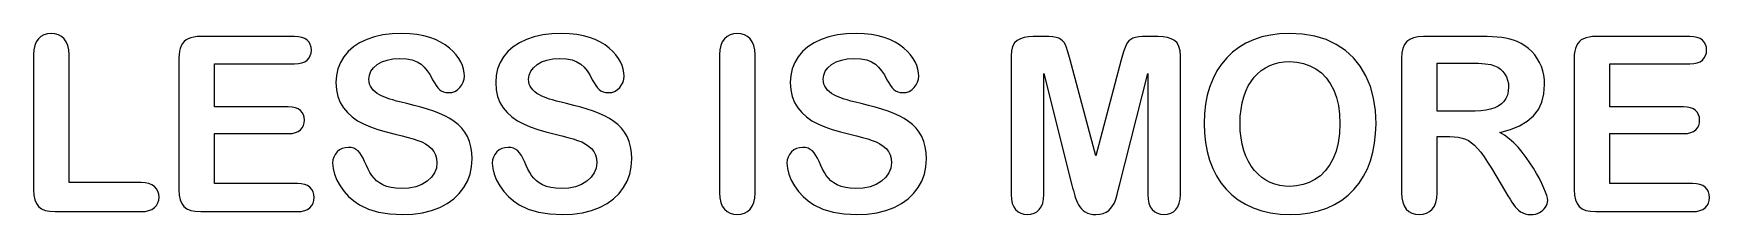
# Model space of a CAD drawing. Header units: metres. Extents: x 42 to 3838, y -7 to 404.
import ezdxf

# ---------------------------------------------------------------- set-up
doc = ezdxf.new("R2010")
doc.units = ezdxf.units.M

msp = doc.modelspace()

# ---------------------------------------------------------------- linework, layer by layer
for p, q in [((47.9505, 385.405), (44.518, 377.012)), ((52.756, 392.272), (47.9505, 385.405)), ((58.682, 397.613), (52.756, 392.272)), ((65.472, 401.428), (58.682, 397.613)), ((73.126, 403.717), (65.472, 401.428)), ((81.644, 404.48), (73.126, 403.717)), ((90.2995, 403.726), (81.644, 404.48)), ((98.09, 401.463), (90.2995, 403.726)), ((105.015, 397.692), (98.09, 401.463)), ((111.076, 392.412), (105.015, 397.692)), ((116, 385.59), (111.076, 392.412)), ((119.518, 377.191), (116, 385.59)), ((379.186, 381.667), (376.243, 376.548)), ((382.856, 386.04), (379.186, 381.667)), ((387.256, 389.667), (382.856, 386.04)), ((392.383, 392.548), (387.256, 389.667)), ((398.259, 394.744), (392.383, 392.548)), ((404.896, 396.313), (398.259, 394.744)), ((412.297, 397.254), (404.896, 396.313)), ((420.459, 397.568), (412.297, 397.254)), ((633.119, 397.568), (420.459, 397.568)), ((642.13, 397.035), (633.119, 397.568)), ((649.903, 395.437), (642.13, 397.035)), ((656.438, 392.773), (649.903, 395.437)), ((661.735, 389.044), (656.438, 392.773)), ((665.83, 384.454), (661.735, 389.044)), ((668.755, 379.205), (665.83, 384.454)), ((780.475, 383.205), (766.523, 374.147)), ((796.427, 390.788), (780.475, 383.205)), ((814.127, 396.778), (796.427, 390.788)), ((833.319, 401.057), (814.127, 396.778)), ((854.003, 403.624), (833.319, 401.057)), ((876.179, 404.48), (854.003, 403.624)), ((893.868, 403.912), (876.179, 404.48)), ((910.321, 402.21), (893.868, 403.912)), ((925.536, 399.372), (910.321, 402.21)), ((939.515, 395.4), (925.536, 399.372)), ((952.306, 390.489), (939.515, 395.4)), ((963.962, 384.833), (952.306, 390.489)), ((974.48, 378.431), (963.962, 384.833)), ((1142.34, 383.205), (1128.39, 374.147)), ((1158.29, 390.788), (1142.34, 383.205)), ((1175.99, 396.778), (1158.29, 390.788)), ((1195.19, 401.057), (1175.99, 396.778)), ((1215.87, 403.624), (1195.19, 401.057)), ((1238.05, 404.48), (1215.87, 403.624)), ((1255.74, 403.912), (1238.05, 404.48)), ((1272.19, 402.21), (1255.74, 403.912)), ((1287.4, 399.372), (1272.19, 402.21)), ((1301.38, 395.4), (1287.4, 399.372)), ((1314.17, 390.489), (1301.38, 395.4)), ((1325.83, 384.833), (1314.17, 390.489)), ((1336.35, 378.431), (1325.83, 384.833)), ((1601.84, 385.411), (1598.36, 377.021)), ((1606.7, 392.276), (1601.84, 385.411)), ((1612.67, 397.615), (1606.7, 392.276)), ((1619.45, 401.429), (1612.67, 397.615)), ((1627.05, 403.717), (1619.45, 401.429)), ((1635.45, 404.48), (1627.05, 403.717)), ((1644.11, 403.726), (1635.45, 404.48)), ((1651.9, 401.463), (1644.11, 403.726)), ((1658.83, 397.692), (1651.9, 401.463)), ((1664.89, 392.412), (1658.83, 397.692)), ((1669.81, 385.59), (1664.89, 392.412)), ((1673.33, 377.191), (1669.81, 385.59)), ((1809.65, 383.205), (1795.7, 374.147)), ((1825.6, 390.788), (1809.65, 383.205)), ((1843.3, 396.778), (1825.6, 390.788)), ((1862.49, 401.057), (1843.3, 396.778)), ((1883.18, 403.624), (1862.49, 401.057)), ((1905.35, 404.48), (1883.18, 403.624)), ((1923.04, 403.912), (1905.35, 404.48)), ((1939.5, 402.21), (1923.04, 403.912)), ((1954.71, 399.372), (1939.5, 402.21)), ((1968.69, 395.4), (1954.71, 399.372)), ((1981.48, 390.489), (1968.69, 395.4)), ((1993.14, 384.833), (1981.48, 390.489)), ((2003.66, 378.431), (1993.14, 384.833)), ((2263.73, 382.885), (2259.5, 375.167)), ((2269.67, 388.484), (2263.73, 382.885)), ((2277.04, 392.458), (2269.67, 388.484)), ((2285.6, 395.297), (2277.04, 392.458)), ((2295.35, 397), (2285.6, 395.297)), ((2306.29, 397.568), (2295.35, 397)), ((2331.24, 397.568), (2306.29, 397.568)), ((2341.73, 397.314), (2331.24, 397.568)), ((2350.67, 396.551), (2341.73, 397.314)), ((2358.07, 395.28), (2350.67, 396.551)), ((2363.93, 393.5), (2358.07, 395.28)), ((2368.69, 391.061), (2363.93, 393.5)), ((2372.78, 387.808), (2368.69, 391.061)), ((2376.21, 383.741), (2372.78, 387.808)), ((2378.98, 378.86), (2376.21, 383.741)), ((2519.55, 383.741), (2516.78, 378.86)), ((2522.98, 387.808), (2519.55, 383.741)), ((2527.08, 391.061), (2522.98, 387.808)), ((2531.83, 393.5), (2527.08, 391.061)), ((2537.69, 395.28), (2531.83, 393.5)), ((2545.09, 396.551), (2537.69, 395.28)), ((2554.03, 397.314), (2545.09, 396.551)), ((2564.52, 397.568), (2554.03, 397.314)), ((2589.47, 397.568), (2564.52, 397.568)), ((2600.41, 397), (2589.47, 397.568)), ((2610.16, 395.297), (2600.41, 397)), ((2618.72, 392.458), (2610.16, 395.297)), ((2626.09, 388.484), (2618.72, 392.458)), ((2632.02, 382.885), (2626.09, 388.484)), ((2636.26, 375.167), (2632.02, 382.885)), ((2787.93, 382.334), (2772.06, 372.851)), ((2805.15, 390.24), (2787.93, 382.334)), ((2823.67, 396.47), (2805.15, 390.24)), ((2843.4, 400.92), (2823.67, 396.47)), ((2864.35, 403.59), (2843.4, 400.92)), ((2886.53, 404.48), (2864.35, 403.59)), ((2916.36, 402.912), (2886.53, 404.48)), ((2944, 398.208), (2916.36, 402.912)), ((2969.45, 390.368), (2944, 398.208)), ((2992.72, 379.392), (2969.45, 390.368)), ((3152.38, 385.908), (3147.27, 379.182)), ((3159.11, 391.009), (3152.38, 385.908)), ((3167.63, 394.653), (3159.11, 391.009)), ((3177.96, 396.839), (3167.63, 394.653)), ((3190.08, 397.568), (3177.96, 396.839)), ((3321.1, 397.568), (3190.08, 397.568)), ((3334.17, 397.424), (3321.1, 397.568)), ((3346.25, 396.992), (3334.17, 397.424)), ((3357.36, 396.272), (3346.25, 396.992)), ((3367.48, 395.264), (3357.36, 396.272)), ((3376.87, 393.817), (3367.48, 395.264)), ((3385.79, 391.778), (3376.87, 393.817)), ((3394.23, 389.145), (3385.79, 391.778)), ((3402.2, 385.92), (3394.23, 389.145)), ((3411.29, 381.567), (3402.2, 385.92)), ((3419.83, 376.367), (3411.29, 381.567)), ((3539.56, 381.667), (3536.62, 376.548)), ((3543.23, 386.04), (3539.56, 381.667)), ((3547.63, 389.667), (3543.23, 386.04)), ((3552.76, 392.548), (3547.63, 389.667)), ((3558.63, 394.744), (3552.76, 392.548)), ((3565.27, 396.313), (3558.63, 394.744)), ((3572.67, 397.254), (3565.27, 396.313)), ((3580.83, 397.568), (3572.67, 397.254)), ((3793.49, 397.568), (3580.83, 397.568)), ((3802.51, 397.035), (3793.49, 397.568)), ((3810.28, 395.437), (3802.51, 397.035)), ((3816.81, 392.773), (3810.28, 395.437)), ((3822.11, 389.044), (3816.81, 392.773)), ((3826.21, 384.454), (3822.11, 389.044)), ((3829.13, 379.205), (3826.21, 384.454)), ((42.4585, 367.093), (41.772, 355.648)), ((41.772, 355.648), (41.772, 49.372)), ((44.518, 377.012), (42.4585, 367.093)), ((121.628, 367.216), (119.518, 377.191)), ((122.332, 355.664), (121.628, 367.216)), ((122.332, 66.304), (122.332, 355.664)), ((371.413, 356.491), (371.091, 348.212)), ((371.091, 348.212), (371.091, 49.356)), ((372.379, 363.974), (371.413, 356.491)), ((373.989, 370.659), (372.379, 363.974)), ((376.243, 376.548), (373.989, 370.659)), ((656.438, 340.408), (661.735, 344.136)), ((661.735, 344.136), (665.83, 348.744)), ((665.83, 348.744), (668.755, 354.046)), ((670.51, 373.296), (668.755, 379.205)), ((668.755, 354.046), (670.51, 360.04)), ((671.095, 366.728), (670.51, 373.296)), ((670.51, 360.04), (671.095, 366.728)), ((744.619, 351.608), (736.787, 338.408)), ((754.571, 363.615), (744.619, 351.608)), ((766.523, 374.147), (754.571, 363.615)), ((830.751, 339.683), (842.577, 343.966)), ((842.577, 343.966), (855.911, 346.535)), ((855.911, 346.535), (870.755, 347.392)), ((870.755, 347.392), (886.42, 346.601)), ((886.42, 346.601), (899.779, 344.23)), ((899.779, 344.23), (910.832, 340.277)), ((983.863, 371.284), (974.48, 378.431)), ((992.085, 363.671), (983.863, 371.284)), ((999.121, 355.871), (992.085, 363.671)), ((1004.97, 347.885), (999.121, 355.871)), ((1009.63, 339.712), (1004.97, 347.885)), ((1106.49, 351.608), (1098.65, 338.408)), ((1116.44, 363.615), (1106.49, 351.608)), ((1128.39, 374.147), (1116.44, 363.615)), ((1192.62, 339.683), (1204.44, 343.966)), ((1204.44, 343.966), (1217.78, 346.535)), ((1217.78, 346.535), (1232.62, 347.392)), ((1232.62, 347.392), (1248.29, 346.601)), ((1248.29, 346.601), (1261.65, 344.23)), ((1261.65, 344.23), (1272.7, 340.277)), ((1345.73, 371.284), (1336.35, 378.431)), ((1353.95, 363.671), (1345.73, 371.284)), ((1360.99, 355.871), (1353.95, 363.671)), ((1366.84, 347.885), (1360.99, 355.871)), ((1371.5, 339.712), (1366.84, 347.885)), ((1596.28, 367.105), (1595.58, 355.664)), ((1595.58, 355.664), (1595.58, 42.432)), ((1598.36, 377.021), (1596.28, 367.105)), ((1675.44, 367.216), (1673.33, 377.191)), ((1676.14, 355.664), (1675.44, 367.216)), ((1676.14, 42.432), (1676.14, 355.664)), ((1773.79, 351.608), (1765.96, 338.408)), ((1783.75, 363.615), (1773.79, 351.608)), ((1795.7, 374.147), (1783.75, 363.615)), ((1859.93, 339.683), (1871.75, 343.966)), ((1871.75, 343.966), (1885.09, 346.535)), ((1885.09, 346.535), (1899.93, 347.392)), ((1899.93, 347.392), (1915.6, 346.601)), ((1915.6, 346.601), (1928.95, 344.23)), ((1928.95, 344.23), (1940.01, 340.277)), ((2013.04, 371.284), (2003.66, 378.431)), ((2021.26, 363.671), (2013.04, 371.284)), ((2028.3, 355.871), (2021.26, 363.671)), ((2034.14, 347.885), (2028.3, 355.871)), ((2038.81, 339.712), (2034.14, 347.885)), ((2256.95, 365.331), (2256.11, 353.376)), ((2256.11, 353.376), (2256.11, 38.892)), ((2259.5, 375.167), (2256.95, 365.331)), ((2381.51, 372.743), (2378.98, 378.86)), ((2384.21, 364.966), (2381.51, 372.743)), ((2387.07, 355.527), (2384.21, 364.966)), ((2390.11, 344.428), (2387.07, 355.527)), ((2447.88, 126.72), (2390.11, 344.428)), ((2505.66, 344.428), (2447.88, 126.72)), ((2508.69, 355.527), (2505.66, 344.428)), ((2511.56, 364.966), (2508.69, 355.527)), ((2514.25, 372.743), (2511.56, 364.966)), ((2516.78, 378.86), (2514.25, 372.743)), ((2638.81, 365.331), (2636.26, 375.167)), ((2639.65, 353.376), (2638.81, 365.331)), ((2639.65, 38.892), (2639.65, 353.376)), ((2744.39, 349.156), (2732.65, 335.02)), ((2757.55, 361.792), (2744.39, 349.156)), ((2772.06, 372.851), (2757.55, 361.792)), ((3013.55, 365.528), (2992.72, 379.392)), ((3031.68, 349.019), (3013.55, 365.528)), ((3047.12, 329.866), (3031.68, 349.019)), ((3141.44, 360.342), (3140.71, 348.228)), ((3140.71, 348.228), (3140.71, 42.416)), ((3143.63, 370.66), (3141.44, 360.342)), ((3147.27, 379.182), (3143.63, 370.66)), ((3427.83, 370.321), (3419.83, 376.367)), ((3435.29, 363.428), (3427.83, 370.321)), ((3442.05, 355.815), (3435.29, 363.428)), ((3447.94, 347.61), (3442.05, 355.815)), ((3452.97, 338.811), (3447.94, 347.61)), ((3531.79, 356.491), (3531.47, 348.212)), ((3531.47, 348.212), (3531.47, 49.356)), ((3532.75, 363.974), (3531.79, 356.491)), ((3534.36, 370.659), (3532.75, 363.974)), ((3536.62, 376.548), (3534.36, 370.659)), ((3816.81, 340.408), (3822.11, 344.136)), ((3822.11, 344.136), (3826.21, 348.744)), ((3826.21, 348.744), (3829.13, 354.046)), ((3830.89, 373.296), (3829.13, 379.205)), ((3829.13, 354.046), (3830.89, 360.04)), ((3831.47, 366.728), (3830.89, 373.296)), ((3830.89, 360.04), (3831.47, 366.728)), ((451.651, 237.824), (451.651, 335.616)), ((451.651, 335.616), (633.119, 335.616)), ((633.119, 335.616), (642.13, 336.148)), ((642.13, 336.148), (649.903, 337.746)), ((649.903, 337.746), (656.438, 340.408)), ((727.837, 309.264), (726.719, 293.32)), ((731.194, 324.294), (727.837, 309.264)), ((736.787, 338.408), (731.194, 324.294)), ((801.315, 300.728), (802.51, 310.01)), ((802.51, 310.01), (806.095, 318.598)), ((806.095, 318.598), (812.07, 326.49)), ((812.07, 326.49), (820.435, 333.688)), ((820.435, 333.688), (830.751, 339.683)), ((910.832, 340.277), (919.579, 334.744)), ((919.579, 334.744), (926.903, 327.799)), ((926.903, 327.799), (933.685, 319.614)), ((933.685, 319.614), (939.923, 310.188)), ((939.923, 310.188), (945.619, 299.52)), ((1013.19, 331.498), (1009.63, 339.712)), ((1015.74, 323.386), (1013.19, 331.498)), ((1017.26, 315.374), (1015.74, 323.386)), ((1017.13, 300.461), (1017.77, 307.464)), ((1017.77, 307.464), (1017.26, 315.374)), ((1089.7, 309.264), (1088.59, 293.32)), ((1093.06, 324.294), (1089.7, 309.264)), ((1098.65, 338.408), (1093.06, 324.294)), ((1163.18, 300.728), (1164.38, 310.01)), ((1164.38, 310.01), (1167.96, 318.598)), ((1167.96, 318.598), (1173.94, 326.49)), ((1173.94, 326.49), (1182.3, 333.688)), ((1182.3, 333.688), (1192.62, 339.683)), ((1272.7, 340.277), (1281.45, 334.744)), ((1281.45, 334.744), (1288.77, 327.799)), ((1288.77, 327.799), (1295.55, 319.614)), ((1295.55, 319.614), (1301.79, 310.188)), ((1301.79, 310.188), (1307.49, 299.52)), ((1375.06, 331.498), (1371.5, 339.712)), ((1377.6, 323.386), (1375.06, 331.498)), ((1379.13, 315.374), (1377.6, 323.386)), ((1379, 300.461), (1379.64, 307.464)), ((1379.64, 307.464), (1379.13, 315.374)), ((1757.01, 309.264), (1755.89, 293.32)), ((1760.37, 324.294), (1757.01, 309.264)), ((1765.96, 338.408), (1760.37, 324.294)), ((1830.49, 300.728), (1831.69, 310.01)), ((1831.69, 310.01), (1835.27, 318.598)), ((1835.27, 318.598), (1841.25, 326.49)), ((1841.25, 326.49), (1849.61, 333.688)), ((1849.61, 333.688), (1859.93, 339.683)), ((1940.01, 340.277), (1948.75, 334.744)), ((1948.75, 334.744), (1956.08, 327.799)), ((1956.08, 327.799), (1962.86, 319.614)), ((1962.86, 319.614), (1969.1, 310.188)), ((1969.1, 310.188), (1974.79, 299.52)), ((2042.37, 331.498), (2038.81, 339.712)), ((2044.91, 323.386), (2042.37, 331.498)), ((2046.44, 315.374), (2044.91, 323.386)), ((2046.31, 300.461), (2046.95, 307.464)), ((2046.95, 307.464), (2046.44, 315.374)), ((2330.16, 38.904), (2330.16, 313.344)), ((2330.16, 313.344), (2393.9, 60.056)), ((2501.86, 60.056), (2565.61, 313.344)), ((2565.61, 313.344), (2565.61, 38.904)), ((2722.39, 319.46), (2713.6, 302.476)), ((2732.65, 335.02), (2722.39, 319.46)), ((2799.64, 295.672), (2806.64, 304.952)), ((2806.64, 304.952), (2814.39, 313.113)), ((2814.39, 313.113), (2822.85, 320.24)), ((2822.85, 320.24), (2832.02, 326.333)), ((2832.02, 326.333), (2841.91, 331.392)), ((2841.91, 331.392), (2852.38, 335.368)), ((2852.38, 335.368), (2863.3, 338.208)), ((2863.3, 338.208), (2874.69, 339.912)), ((2874.69, 339.912), (2886.53, 340.48)), ((2886.53, 340.48), (2903, 339.454)), ((2903, 339.454), (2918.5, 336.378)), ((2918.5, 336.378), (2933.04, 331.25)), ((2933.04, 331.25), (2946.61, 324.072)), ((2946.61, 324.072), (2958.94, 314.893)), ((2958.94, 314.893), (2969.77, 303.765)), ((2969.77, 303.765), (2979.08, 290.687)), ((3059.86, 308.068), (3047.12, 329.866)), ((3069.83, 283.94), (3059.86, 308.068)), ((3221.28, 227.84), (3221.28, 337.152)), ((3221.28, 337.152), (3295.6, 337.152)), ((3295.6, 337.152), (3314.64, 336.779)), ((3314.64, 336.779), (3330.25, 335.66)), ((3330.25, 335.66), (3342.44, 333.795)), ((3342.44, 333.795), (3351.2, 331.184)), ((3351.2, 331.184), (3358.26, 327.666)), ((3358.26, 327.666), (3364.5, 323.351)), ((3364.5, 323.351), (3369.92, 318.24)), ((3369.92, 318.24), (3374.53, 312.332)), ((3374.53, 312.332), (3378.21, 305.78)), ((3378.21, 305.78), (3380.84, 298.737)), ((3457.13, 329.42), (3452.97, 338.811)), ((3460.39, 319.588), (3457.13, 329.42)), ((3462.72, 309.469), (3460.39, 319.588)), ((3464.12, 299.062), (3462.72, 309.469)), ((3612.03, 237.824), (3612.03, 335.616)), ((3612.03, 335.616), (3793.49, 335.616)), ((3793.49, 335.616), (3802.51, 336.148)), ((3802.51, 336.148), (3810.28, 337.746)), ((3810.28, 337.746), (3816.81, 340.408)), ((726.719, 293.32), (727.778, 276.807)), ((727.778, 276.807), (730.957, 261.7)), ((801.721, 294.961), (801.315, 300.728)), ((802.942, 289.602), (801.721, 294.961)), ((804.975, 284.649), (802.942, 289.602)), ((807.823, 280.104), (804.975, 284.649)), ((811.384, 275.916), (807.823, 280.104)), ((815.555, 272.034), (811.384, 275.916)), ((820.336, 268.456), (815.555, 272.034)), ((825.727, 265.184), (820.336, 268.456)), ((945.619, 299.52), (949.746, 292.233)), ((949.746, 292.233), (953.722, 286.043)), ((953.722, 286.043), (957.544, 280.951)), ((957.544, 280.951), (961.215, 276.956)), ((961.215, 276.956), (965.224, 273.942)), ((965.224, 273.942), (970.065, 271.79)), ((970.065, 271.79), (975.736, 270.498)), ((975.736, 270.498), (982.239, 270.068)), ((982.239, 270.068), (989.519, 270.788)), ((989.519, 270.788), (996.173, 272.947)), ((996.173, 272.947), (1002.2, 276.546)), ((1002.2, 276.546), (1007.6, 281.584)), ((1007.6, 281.584), (1012.05, 287.521)), ((1012.05, 287.521), (1015.23, 293.814)), ((1015.23, 293.814), (1017.13, 300.461)), ((1088.59, 293.32), (1089.65, 276.807)), ((1089.65, 276.807), (1092.82, 261.7)), ((1163.59, 294.961), (1163.18, 300.728)), ((1164.81, 289.602), (1163.59, 294.961)), ((1166.84, 284.649), (1164.81, 289.602)), ((1169.69, 280.104), (1166.84, 284.649)), ((1173.25, 275.916), (1169.69, 280.104)), ((1177.42, 272.034), (1173.25, 275.916)), ((1182.2, 268.456), (1177.42, 272.034)), ((1187.59, 265.184), (1182.2, 268.456)), ((1307.49, 299.52), (1311.61, 292.233)), ((1311.61, 292.233), (1315.59, 286.043)), ((1315.59, 286.043), (1319.41, 280.951)), ((1319.41, 280.951), (1323.08, 276.956)), ((1323.08, 276.956), (1327.09, 273.942)), ((1327.09, 273.942), (1331.93, 271.79)), ((1331.93, 271.79), (1337.6, 270.498)), ((1337.6, 270.498), (1344.11, 270.068)), ((1344.11, 270.068), (1351.39, 270.788)), ((1351.39, 270.788), (1358.04, 272.947)), ((1358.04, 272.947), (1364.07, 276.546)), ((1364.07, 276.546), (1369.47, 281.584)), ((1369.47, 281.584), (1373.92, 287.521)), ((1373.92, 287.521), (1377.09, 293.814)), ((1377.09, 293.814), (1379, 300.461)), ((1755.89, 293.32), (1756.95, 276.807)), ((1756.95, 276.807), (1760.13, 261.7)), ((1830.9, 294.961), (1830.49, 300.728)), ((1832.12, 289.602), (1830.9, 294.961)), ((1834.15, 284.649), (1832.12, 289.602)), ((1837, 280.104), (1834.15, 284.649)), ((1840.56, 275.916), (1837, 280.104)), ((1844.73, 272.034), (1840.56, 275.916)), ((1849.51, 268.456), (1844.73, 272.034)), ((1854.9, 265.184), (1849.51, 268.456)), ((1974.79, 299.52), (1978.92, 292.233)), ((1978.92, 292.233), (1982.9, 286.043)), ((1982.9, 286.043), (1986.72, 280.951)), ((1986.72, 280.951), (1990.39, 276.956)), ((1990.39, 276.956), (1994.4, 273.942)), ((1994.4, 273.942), (1999.24, 271.79)), ((1999.24, 271.79), (2004.91, 270.498)), ((2004.91, 270.498), (2011.41, 270.068)), ((2011.41, 270.068), (2018.69, 270.788)), ((2018.69, 270.788), (2025.35, 272.947)), ((2025.35, 272.947), (2031.37, 276.546)), ((2031.37, 276.546), (2036.77, 281.584)), ((2036.77, 281.584), (2041.22, 287.521)), ((2041.22, 287.521), (2044.4, 293.814)), ((2044.4, 293.814), (2046.31, 300.461)), ((2706.28, 284.068), (2700.53, 264.473)), ((2713.6, 302.476), (2706.28, 284.068)), ((2783.32, 260.608), (2787.98, 273.5)), ((2787.98, 273.5), (2793.42, 285.188)), ((2793.42, 285.188), (2799.64, 295.672)), ((2979.08, 290.687), (2986.89, 275.66)), ((2986.89, 275.66), (2993.06, 258.931)), ((3076.95, 257.795), (3069.83, 283.94)), ((3382.29, 273.164), (3380.33, 264.288)), ((3380.84, 298.737), (3382.41, 291.202)), ((3382.94, 283.176), (3382.29, 273.164)), ((3382.41, 291.202), (3382.94, 283.176)), ((3458.31, 248.399), (3463.02, 267.266)), ((3463.02, 267.266), (3464.59, 288.368)), ((3464.59, 288.368), (3464.12, 299.062)), ((618.743, 237.824), (451.651, 237.824)), ((627.381, 237.307), (618.743, 237.824)), ((634.848, 235.758), (627.381, 237.307)), ((641.147, 233.175), (634.848, 235.758)), ((646.275, 229.56), (641.147, 233.175)), ((650.251, 225.1), (646.275, 229.56)), ((730.957, 261.7), (736.254, 247.999)), ((736.254, 247.999), (743.671, 235.704)), ((743.671, 235.704), (752.894, 224.724)), ((831.44, 262.233), (825.727, 265.184)), ((837.187, 259.622), (831.44, 262.233)), ((842.968, 257.349), (837.187, 259.622)), ((848.783, 255.416), (842.968, 257.349)), ((855.564, 253.45), (848.783, 255.416)), ((864.244, 251.077), (855.564, 253.45)), ((874.822, 248.296), (864.244, 251.077)), ((887.299, 245.108), (874.822, 248.296)), ((903.718, 241.072), (887.299, 245.108)), ((919.341, 236.833), (903.718, 241.072)), ((934.166, 232.39), (919.341, 236.833)), ((948.195, 227.744), (934.166, 232.39)), ((1092.82, 261.7), (1098.12, 247.999)), ((1098.12, 247.999), (1105.54, 235.704)), ((1105.54, 235.704), (1114.76, 224.724)), ((1193.31, 262.233), (1187.59, 265.184)), ((1199.05, 259.622), (1193.31, 262.233)), ((1204.83, 257.349), (1199.05, 259.622)), ((1210.65, 255.416), (1204.83, 257.349)), ((1217.43, 253.45), (1210.65, 255.416)), ((1226.11, 251.077), (1217.43, 253.45)), ((1236.69, 248.296), (1226.11, 251.077)), ((1249.17, 245.108), (1236.69, 248.296)), ((1265.59, 241.072), (1249.17, 245.108)), ((1281.21, 236.833), (1265.59, 241.072)), ((1296.03, 232.39), (1281.21, 236.833)), ((1310.06, 227.744), (1296.03, 232.39)), ((1760.13, 261.7), (1765.43, 247.999)), ((1765.43, 247.999), (1772.85, 235.704)), ((1772.85, 235.704), (1782.07, 224.724)), ((1860.62, 262.233), (1854.9, 265.184)), ((1866.36, 259.622), (1860.62, 262.233)), ((1872.14, 257.349), (1866.36, 259.622)), ((1877.96, 255.416), (1872.14, 257.349)), ((1884.74, 253.45), (1877.96, 255.416)), ((1893.42, 251.077), (1884.74, 253.45)), ((1904, 248.296), (1893.42, 251.077)), ((1916.47, 245.108), (1904, 248.296)), ((1932.89, 241.072), (1916.47, 245.108)), ((1948.52, 236.833), (1932.89, 241.072)), ((1963.34, 232.39), (1948.52, 236.833)), ((1977.37, 227.744), (1963.34, 232.39)), ((2696.42, 243.93), (2693.95, 222.437)), ((2700.53, 264.473), (2696.42, 243.93)), ((2775.31, 216.395), (2776.91, 231.963)), ((2776.91, 231.963), (2779.58, 246.701)), ((2779.58, 246.701), (2783.32, 260.608)), ((2993.06, 258.931), (2997.47, 240.744)), ((2997.47, 240.744), (3000.11, 221.099)), ((3081.22, 229.634), (3076.95, 257.795)), ((3082.64, 199.456), (3081.22, 229.634)), ((3293.43, 227.84), (3221.28, 227.84)), ((3307.36, 228.153), (3293.43, 227.84)), ((3320.15, 229.094), (3307.36, 228.153)), ((3331.77, 230.661), (3320.15, 229.094)), ((3342.25, 232.856), (3331.77, 230.661)), ((3351.57, 235.806), (3342.25, 232.856)), ((3359.71, 239.638), (3351.57, 235.806)), ((3366.69, 244.35), (3359.71, 239.638)), ((3372.5, 249.944), (3366.69, 244.35)), ((3377.06, 256.548), (3372.5, 249.944)), ((3380.33, 264.288), (3377.06, 256.548)), ((3439.5, 217.372), (3450.47, 231.768)), ((3450.47, 231.768), (3458.31, 248.399)), ((3779.12, 237.824), (3612.03, 237.824)), ((3787.76, 237.307), (3779.12, 237.824)), ((3795.22, 235.758), (3787.76, 237.307)), ((3801.52, 233.175), (3795.22, 235.758)), ((3806.65, 229.56), (3801.52, 233.175)), ((3810.63, 225.1), (3806.65, 229.56)), ((646.411, 185.684), (650.328, 190.263)), ((653.091, 219.98), (650.251, 225.1)), ((650.328, 190.263), (653.125, 195.469)), ((654.795, 214.2), (653.091, 219.98)), ((653.125, 195.469), (654.804, 201.301)), ((655.363, 207.76), (654.795, 214.2)), ((654.804, 201.301), (655.363, 207.76)), ((752.894, 224.724), (763.61, 214.964)), ((763.61, 214.964), (775.816, 206.424)), ((775.816, 206.424), (789.515, 199.104)), ((789.515, 199.104), (804.832, 192.606)), ((804.832, 192.606), (821.895, 186.531)), ((961.316, 222.741), (948.195, 227.744)), ((973.421, 217.23), (961.316, 222.741)), ((984.508, 211.209), (973.421, 217.23)), ((994.579, 204.68), (984.508, 211.209)), ((1003.61, 197.448), (994.579, 204.68)), ((1011.6, 189.318), (1003.61, 197.448)), ((1114.76, 224.724), (1125.48, 214.964)), ((1125.48, 214.964), (1137.68, 206.424)), ((1137.68, 206.424), (1151.38, 199.104)), ((1151.38, 199.104), (1166.7, 192.606)), ((1166.7, 192.606), (1183.76, 186.531)), ((1323.18, 222.741), (1310.06, 227.744)), ((1335.29, 217.23), (1323.18, 222.741)), ((1346.38, 211.209), (1335.29, 217.23)), ((1356.45, 204.68), (1346.38, 211.209)), ((1365.48, 197.448), (1356.45, 204.68)), ((1373.47, 189.318), (1365.48, 197.448)), ((1782.07, 224.724), (1792.79, 214.964)), ((1792.79, 214.964), (1804.99, 206.424)), ((1804.99, 206.424), (1818.69, 199.104)), ((1818.69, 199.104), (1834.01, 192.606)), ((1834.01, 192.606), (1851.07, 186.531)), ((1990.49, 222.741), (1977.37, 227.744)), ((2002.6, 217.23), (1990.49, 222.741)), ((2013.68, 211.209), (2002.6, 217.23)), ((2023.75, 204.68), (2013.68, 211.209)), ((2032.79, 197.448), (2023.75, 204.68)), ((2040.78, 189.318), (2032.79, 197.448)), ((2693.95, 222.437), (2693.13, 199.996)), ((2693.13, 199.996), (2693.92, 178.012)), ((2774.77, 199.996), (2775.31, 216.395)), ((2775.31, 183.453), (2774.77, 199.996)), ((3001, 199.996), (3000.04, 177.334)), ((3000.11, 221.099), (3001, 199.996)), ((3081.86, 176.929), (3082.64, 199.456)), ((3387.29, 186.225), (3407.93, 194.677)), ((3407.93, 194.677), (3425.33, 205.059)), ((3425.33, 205.059), (3439.5, 217.372)), ((3806.79, 185.684), (3810.7, 190.263)), ((3813.47, 219.98), (3810.63, 225.1)), ((3810.7, 190.263), (3813.5, 195.469)), ((3815.17, 214.2), (3813.47, 219.98)), ((3813.5, 195.469), (3815.18, 201.301)), ((3815.74, 207.76), (3815.17, 214.2)), ((3815.18, 201.301), (3815.74, 207.76)), ((451.651, 64), (451.651, 177.152)), ((451.651, 177.152), (618.743, 177.152)), ((618.743, 177.152), (627.491, 177.685)), ((627.491, 177.685), (635.018, 179.285)), ((635.018, 179.285), (641.325, 181.951)), ((641.325, 181.951), (646.411, 185.684)), ((821.895, 186.531), (840.704, 180.88)), ((840.704, 180.88), (861.259, 175.652)), ((861.259, 175.652), (876.457, 172.041)), ((876.457, 172.041), (890.046, 168.531)), ((890.046, 168.531), (902.023, 165.123)), ((902.023, 165.123), (912.391, 161.816)), ((912.391, 161.816), (921.512, 158.195)), ((921.512, 158.195), (929.751, 153.846)), ((929.751, 153.846), (937.108, 148.767)), ((1018.53, 180.288), (1011.6, 189.318)), ((1024.41, 170.36), (1018.53, 180.288)), ((1029.1, 159.399), (1024.41, 170.36)), ((1032.45, 147.267), (1029.1, 159.399)), ((1183.76, 186.531), (1202.57, 180.88)), ((1202.57, 180.88), (1223.13, 175.652)), ((1223.13, 175.652), (1238.32, 172.041)), ((1238.32, 172.041), (1251.91, 168.531)), ((1251.91, 168.531), (1263.89, 165.123)), ((1263.89, 165.123), (1274.26, 161.816)), ((1274.26, 161.816), (1283.38, 158.195)), ((1283.38, 158.195), (1291.62, 153.846)), ((1291.62, 153.846), (1298.97, 148.767)), ((1380.4, 180.288), (1373.47, 189.318)), ((1386.28, 170.36), (1380.4, 180.288)), ((1390.97, 159.399), (1386.28, 170.36)), ((1394.32, 147.267), (1390.97, 159.399)), ((1851.07, 186.531), (1869.88, 180.88)), ((1869.88, 180.88), (1890.43, 175.652)), ((1890.43, 175.652), (1905.63, 172.041)), ((1905.63, 172.041), (1919.22, 168.531)), ((1919.22, 168.531), (1931.2, 165.123)), ((1931.2, 165.123), (1941.57, 161.816)), ((1941.57, 161.816), (1950.69, 158.195)), ((1950.69, 158.195), (1958.93, 153.846)), ((1958.93, 153.846), (1966.28, 148.767)), ((2047.71, 180.288), (2040.78, 189.318)), ((2053.59, 170.36), (2047.71, 180.288)), ((2058.28, 159.399), (2053.59, 170.36)), ((2061.63, 147.267), (2058.28, 159.399)), ((2693.92, 178.012), (2696.28, 156.807)), ((2696.28, 156.807), (2700.22, 136.382)), ((2776.91, 167.723), (2775.31, 183.453)), ((2779.58, 152.807), (2776.91, 167.723)), ((2783.32, 138.704), (2779.58, 152.807)), ((2997.16, 156.536), (2992.37, 137.602)), ((3000.04, 177.334), (2997.16, 156.536)), ((3075.62, 135.027), (3079.52, 155.453)), ((3079.52, 155.453), (3081.86, 176.929)), ((3221.28, 42.452), (3221.28, 170.24)), ((3221.28, 170.24), (3249.48, 170.24)), ((3249.48, 170.24), (3259.74, 169.884)), ((3259.74, 169.884), (3269.08, 168.815)), ((3269.08, 168.815), (3277.51, 167.034)), ((3277.51, 167.034), (3285.02, 164.54)), ((3285.02, 164.54), (3292.04, 161.081)), ((3292.04, 161.081), (3299.02, 156.402)), ((3299.02, 156.402), (3305.95, 150.501)), ((3363.41, 179.704), (3387.29, 186.225)), ((3374, 173.33), (3363.41, 179.704)), ((3384.36, 165.599), (3374, 173.33)), ((3394.48, 156.512), (3384.36, 165.599)), ((3404.37, 146.068), (3394.48, 156.512)), ((3612.03, 64), (3612.03, 177.152)), ((3612.03, 177.152), (3779.12, 177.152)), ((3779.12, 177.152), (3787.87, 177.685)), ((3787.87, 177.685), (3795.39, 179.285)), ((3795.39, 179.285), (3801.7, 181.951)), ((3801.7, 181.951), (3806.79, 185.684)), ((719.762, 117.333), (719.127, 110.272)), ((721.67, 123.869), (719.762, 117.333)), ((724.848, 129.879), (721.67, 123.869)), ((729.299, 135.364), (724.848, 129.879)), ((734.732, 139.935), (729.299, 135.364)), ((740.861, 143.2), (734.732, 139.935)), ((747.684, 145.159), (740.861, 143.2)), ((755.203, 145.812), (747.684, 145.159)), ((761.331, 145.303), (755.203, 145.812)), ((766.967, 143.777), (761.331, 145.303)), ((772.111, 141.233), (766.967, 143.777)), ((776.763, 137.672), (772.111, 141.233)), ((781.01, 133.11), (776.763, 137.672)), ((784.935, 127.565), (781.01, 133.11)), ((788.538, 121.036), (784.935, 127.565)), ((791.819, 113.524), (788.538, 121.036)), ((937.108, 148.767), (943.583, 142.96)), ((943.583, 142.96), (948.864, 136.322)), ((948.864, 136.322), (952.637, 128.751)), ((952.637, 128.751), (954.9, 120.248)), ((954.9, 120.248), (955.655, 110.812)), ((1034.46, 133.965), (1032.45, 147.267)), ((1033.97, 101.91), (1035.13, 119.492)), ((1035.13, 119.492), (1034.46, 133.965)), ((1081.63, 117.333), (1080.99, 110.272)), ((1083.54, 123.869), (1081.63, 117.333)), ((1086.72, 129.879), (1083.54, 123.869)), ((1091.17, 135.364), (1086.72, 129.879)), ((1096.6, 139.935), (1091.17, 135.364)), ((1102.73, 143.2), (1096.6, 139.935)), ((1109.55, 145.159), (1102.73, 143.2)), ((1117.07, 145.812), (1109.55, 145.159)), ((1123.2, 145.303), (1117.07, 145.812)), ((1128.83, 143.777), (1123.2, 145.303)), ((1133.98, 141.233), (1128.83, 143.777)), ((1138.63, 137.672), (1133.98, 141.233)), ((1142.88, 133.11), (1138.63, 137.672)), ((1146.8, 127.565), (1142.88, 133.11)), ((1150.4, 121.036), (1146.8, 127.565)), ((1153.69, 113.524), (1150.4, 121.036)), ((1298.97, 148.767), (1305.45, 142.96)), ((1305.45, 142.96), (1310.73, 136.322)), ((1310.73, 136.322), (1314.5, 128.751)), ((1314.5, 128.751), (1316.77, 120.248)), ((1316.77, 120.248), (1317.52, 110.812)), ((1396.33, 133.965), (1394.32, 147.267)), ((1395.84, 101.91), (1397, 119.492)), ((1397, 119.492), (1396.33, 133.965)), ((1748.94, 117.333), (1748.3, 110.272)), ((1750.85, 123.869), (1748.94, 117.333)), ((1754.02, 129.879), (1750.85, 123.869)), ((1758.47, 135.364), (1754.02, 129.879)), ((1763.91, 139.935), (1758.47, 135.364)), ((1770.04, 143.2), (1763.91, 139.935)), ((1776.86, 145.159), (1770.04, 143.2)), ((1784.38, 145.812), (1776.86, 145.159)), ((1790.51, 145.303), (1784.38, 145.812)), ((1796.14, 143.777), (1790.51, 145.303)), ((1801.29, 141.233), (1796.14, 143.777)), ((1805.94, 137.672), (1801.29, 141.233)), ((1810.19, 133.11), (1805.94, 137.672)), ((1814.11, 127.565), (1810.19, 133.11)), ((1817.71, 121.036), (1814.11, 127.565)), ((1820.99, 113.524), (1817.71, 121.036)), ((1966.28, 148.767), (1972.76, 142.96)), ((1972.76, 142.96), (1978.04, 136.322)), ((1978.04, 136.322), (1981.81, 128.751)), ((1981.81, 128.751), (1984.08, 120.248)), ((1984.08, 120.248), (1984.83, 110.812)), ((2063.64, 133.965), (2061.63, 147.267)), ((2063.15, 101.91), (2064.31, 119.492)), ((2064.31, 119.492), (2063.64, 133.965)), ((2700.22, 136.382), (2705.74, 116.736)), ((2705.74, 116.736), (2712.8, 98.1767)), ((2788.03, 125.593), (2783.32, 138.704)), ((2793.62, 113.651), (2788.03, 125.593)), ((2985.67, 120.532), (2977.34, 105.447)), ((2992.37, 137.602), (2985.67, 120.532)), ((3063.15, 97.431), (3070.16, 115.652)), ((3070.16, 115.652), (3075.62, 135.027)), ((3305.95, 150.501), (3312.82, 143.38)), ((3312.82, 143.38), (3319.9, 134.766)), ((3319.9, 134.766), (3327.43, 124.389)), ((3327.43, 124.389), (3335.43, 112.248)), ((3413.87, 134.768), (3404.37, 146.068)), ((3422.85, 123.112), (3413.87, 134.768)), ((3431.3, 111.1), (3422.85, 123.112)), ((719.127, 110.272), (720.186, 97.5627)), ((720.186, 97.5627), (723.365, 84.667)), ((723.365, 84.667), (728.662, 71.5847)), ((795.693, 104.418), (791.819, 113.524)), ((799.72, 96.092), (795.693, 104.418)), ((803.899, 88.546), (799.72, 96.092)), ((808.231, 81.78), (803.899, 88.546)), ((813.088, 75.6837), (808.231, 81.78)), ((943.066, 78.025), (933.275, 69.164)), ((950.06, 87.92), (943.066, 78.025)), ((954.256, 98.849), (950.06, 87.92)), ((955.655, 110.812), (954.256, 98.849)), ((1024.68, 69.4917), (1030.49, 85.243)), ((1030.49, 85.243), (1033.97, 101.91)), ((1080.99, 110.272), (1082.05, 97.5627)), ((1082.05, 97.5627), (1085.23, 84.667)), ((1085.23, 84.667), (1090.53, 71.5847)), ((1157.56, 104.418), (1153.69, 113.524)), ((1161.59, 96.092), (1157.56, 104.418)), ((1165.77, 88.546), (1161.59, 96.092)), ((1170.1, 81.78), (1165.77, 88.546)), ((1174.96, 75.6837), (1170.1, 81.78)), ((1304.93, 78.025), (1295.14, 69.164)), ((1311.93, 87.92), (1304.93, 78.025)), ((1316.12, 98.849), (1311.93, 87.92)), ((1317.52, 110.812), (1316.12, 98.849)), ((1386.55, 69.4917), (1392.35, 85.243)), ((1392.35, 85.243), (1395.84, 101.91)), ((1748.3, 110.272), (1749.36, 97.5627)), ((1749.36, 97.5627), (1752.54, 84.667)), ((1752.54, 84.667), (1757.84, 71.5847)), ((1824.87, 104.418), (1820.99, 113.524)), ((1828.9, 96.092), (1824.87, 104.418)), ((1833.07, 88.546), (1828.9, 96.092)), ((1837.41, 81.78), (1833.07, 88.546)), ((1842.26, 75.6837), (1837.41, 81.78)), ((1972.24, 78.025), (1962.45, 69.164)), ((1979.24, 87.92), (1972.24, 78.025)), ((1983.43, 98.849), (1979.24, 87.92)), ((1984.83, 110.812), (1983.43, 98.849)), ((2053.86, 69.4917), (2059.66, 85.243)), ((2059.66, 85.243), (2063.15, 101.91)), ((2712.8, 98.1767), (2721.37, 81.007)), ((2721.37, 81.007), (2731.45, 65.2267)), ((2800.1, 102.879), (2793.62, 113.651)), ((2807.46, 93.276), (2800.1, 102.879)), ((2815.54, 84.8275), (2807.46, 93.276)), ((2824.21, 77.514), (2815.54, 84.8275)), ((2833.45, 71.3355), (2824.21, 77.514)), ((2956.73, 81.5807), (2944.44, 72.8)), ((2967.7, 92.463), (2956.73, 81.5807)), ((2977.34, 105.447), (2967.7, 92.463)), ((3044.43, 64.751), (3054.57, 80.464)), ((3054.57, 80.464), (3063.15, 97.431)), ((3335.43, 112.248), (3343.88, 98.344)), ((3343.88, 98.344), (3376.16, 44.624)), ((3439.22, 98.732), (3431.3, 111.1)), ((3446.46, 86.491), (3439.22, 98.732)), ((3452.86, 74.86), (3446.46, 86.491)), ((41.772, 49.372), (42.4925, 37.2502)), ((285.628, 66.304), (122.332, 66.304)), ((294.824, 65.7095), (285.628, 66.304)), ((302.885, 63.926), (294.824, 65.7095)), ((309.81, 60.9535), (302.885, 63.926)), ((315.6, 56.792), (309.81, 60.9535)), ((320.169, 51.732), (315.6, 56.792)), ((323.433, 46.06), (320.169, 51.732)), ((325.391, 39.776), (323.433, 46.06)), ((326.044, 32.88), (325.391, 39.776)), ((371.091, 49.356), (371.812, 37.238)), ((639.359, 64), (451.651, 64)), ((648.267, 63.449), (639.359, 64)), ((656.004, 61.796), (648.267, 63.449)), ((662.573, 59.041), (656.004, 61.796)), ((667.971, 55.184), (662.573, 59.041)), ((672.185, 50.4135), (667.971, 55.184)), ((675.195, 44.914), (672.185, 50.4135)), ((677.001, 38.6855), (675.195, 44.914)), ((677.603, 31.728), (677.001, 38.6855)), ((728.662, 71.5847), (736.079, 58.316)), ((736.079, 58.316), (745.19, 45.6255)), ((745.19, 45.6255), (755.574, 34.274)), ((818.844, 70.147), (813.088, 75.6837)), ((825.498, 65.1697), (818.844, 70.147)), ((833.051, 60.752), (825.498, 65.1697)), ((841.68, 57.133), (833.051, 60.752)), ((851.564, 54.548), (841.68, 57.133)), ((862.702, 52.997), (851.564, 54.548)), ((875.095, 52.48), (862.702, 52.997)), ((892.157, 53.5227), (875.095, 52.48)), ((907.542, 56.651), (892.157, 53.5227)), ((921.247, 61.8647), (907.542, 56.651)), ((933.275, 69.164), (921.247, 61.8647)), ((993.664, 29.019), (1006.18, 41.0577)), ((1006.18, 41.0577), (1016.55, 54.656)), ((1016.55, 54.656), (1024.68, 69.4917)), ((1090.53, 71.5847), (1097.95, 58.316)), ((1097.95, 58.316), (1107.06, 45.6255)), ((1107.06, 45.6255), (1117.44, 34.274)), ((1180.71, 70.147), (1174.96, 75.6837)), ((1187.37, 65.1697), (1180.71, 70.147)), ((1194.92, 60.752), (1187.37, 65.1697)), ((1203.55, 57.133), (1194.92, 60.752)), ((1213.43, 54.548), (1203.55, 57.133)), ((1224.57, 52.997), (1213.43, 54.548)), ((1236.96, 52.48), (1224.57, 52.997)), ((1254.02, 53.5227), (1236.96, 52.48)), ((1269.41, 56.651), (1254.02, 53.5227)), ((1283.11, 61.8647), (1269.41, 56.651)), ((1295.14, 69.164), (1283.11, 61.8647)), ((1355.53, 29.019), (1368.05, 41.0577)), ((1368.05, 41.0577), (1378.42, 54.656)), ((1378.42, 54.656), (1386.55, 69.4917)), ((1595.58, 42.432), (1596.29, 30.9822)), ((1675.44, 30.8717), (1676.14, 42.432)), ((1757.84, 71.5847), (1765.25, 58.316)), ((1765.25, 58.316), (1774.37, 45.6255)), ((1774.37, 45.6255), (1784.75, 34.274)), ((1848.02, 70.147), (1842.26, 75.6837)), ((1854.67, 65.1697), (1848.02, 70.147)), ((1862.23, 60.752), (1854.67, 65.1697)), ((1870.86, 57.133), (1862.23, 60.752)), ((1880.74, 54.548), (1870.86, 57.133)), ((1891.88, 52.997), (1880.74, 54.548)), ((1904.27, 52.48), (1891.88, 52.997)), ((1921.33, 53.5227), (1904.27, 52.48)), ((1936.72, 56.651), (1921.33, 53.5227)), ((1950.42, 61.8647), (1936.72, 56.651)), ((1962.45, 69.164), (1950.42, 61.8647)), ((2022.84, 29.019), (2035.36, 41.0577)), ((2035.36, 41.0577), (2045.73, 54.656)), ((2045.73, 54.656), (2053.86, 69.4917)), ((2256.11, 38.892), (2256.75, 28.107)), ((2329.52, 28.2257), (2330.16, 38.904)), ((2393.9, 60.056), (2395.52, 53.8775)), ((2395.52, 53.8775), (2397.12, 47.818)), ((2397.12, 47.818), (2398.71, 41.8775)), ((2398.71, 41.8775), (2400.28, 36.056)), ((2493.8, 30.4362), (2496.2, 38.665)), ((2496.2, 38.665), (2498.89, 48.5382)), ((2498.89, 48.5382), (2501.86, 60.056)), ((2565.61, 38.904), (2566.25, 28.2257)), ((2639.02, 28.2157), (2639.65, 38.892)), ((2731.45, 65.2267), (2743.04, 50.836)), ((2743.04, 50.836), (2756.14, 37.913)), ((2843.26, 66.292), (2833.45, 71.3355)), ((2853.61, 62.3772), (2843.26, 66.292)), ((2864.45, 59.581), (2853.61, 62.3772)), ((2875.79, 57.9032), (2864.45, 59.581)), ((2887.61, 57.344), (2875.79, 57.9032)), ((2902.76, 58.31), (2887.61, 57.344)), ((2917.28, 61.208), (2902.76, 58.31)), ((2931.17, 66.038), (2917.28, 61.208)), ((2944.44, 72.8), (2931.17, 66.038)), ((3019.54, 37.2755), (3032.73, 50.292)), ((3032.73, 50.292), (3044.43, 64.751)), ((3140.71, 42.416), (3141.37, 31.0805)), ((3220.58, 30.6667), (3221.28, 42.452)), ((3376.16, 44.624), (3381.56, 35.7045)), ((3458.4, 63.839), (3452.86, 74.86)), ((3463.1, 53.428), (3458.4, 63.839)), ((3466.83, 44.1122), (3463.1, 53.428)), ((3469.5, 36.373), (3466.83, 44.1122)), ((3531.47, 49.356), (3532.19, 37.238)), ((3799.73, 64), (3612.03, 64)), ((3808.64, 63.449), (3799.73, 64)), ((3816.38, 61.796), (3808.64, 63.449)), ((3822.95, 59.041), (3816.38, 61.796)), ((3828.35, 55.184), (3822.95, 59.041)), ((3832.56, 50.4135), (3828.35, 55.184)), ((3835.57, 44.914), (3832.56, 50.4135)), ((3837.38, 38.6855), (3835.57, 44.914)), ((3837.98, 31.728), (3837.38, 38.6855)), ((42.4925, 37.2502), (44.654, 26.925)), ((44.654, 26.925), (48.2565, 18.3962)), ((48.2565, 18.3962), (53.3, 11.664)), ((53.3, 11.664), (59.988, 6.56099)), ((59.988, 6.56099), (68.524, 2.91599)), ((68.524, 2.91599), (78.908, 0.72899)), ((78.908, 0.72899), (91.14, 0)), ((91.14, 0), (285.628, 0)), ((285.628, 0), (294.935, 0.56898)), ((294.935, 0.56898), (303.055, 2.27599)), ((303.055, 2.27599), (309.989, 5.12099)), ((309.989, 5.12099), (315.736, 9.10399)), ((315.736, 9.10399), (320.246, 14.004)), ((320.246, 14.004), (323.467, 19.6)), ((323.467, 19.6), (325.4, 25.892)), ((325.4, 25.892), (326.044, 32.88)), ((371.812, 37.238), (373.973, 26.916)), ((373.973, 26.916), (377.576, 18.39)), ((377.576, 18.39), (382.619, 11.66)), ((382.619, 11.66), (389.307, 6.55875)), ((389.307, 6.55875), (397.843, 2.91499)), ((397.843, 2.91499), (408.227, 0.72874)), ((408.227, 0.72874), (420.459, 0)), ((420.459, 0), (639.359, 0)), ((639.359, 0), (648.267, 0.55073)), ((648.267, 0.55073), (656.004, 2.20299)), ((656.004, 2.20299), (662.573, 4.95674)), ((662.573, 4.95674), (667.971, 8.812)), ((667.971, 8.812), (672.185, 13.5502)), ((672.185, 13.5502), (675.195, 18.949)), ((675.195, 18.949), (677.001, 25.0082)), ((677.001, 25.0082), (677.603, 31.728)), ((755.574, 34.274), (767.228, 24.2615)), ((767.228, 24.2615), (780.155, 15.588)), ((780.155, 15.588), (800.567, 5.85625)), ((800.567, 5.85625), (823.556, -1.09499)), ((923.036, -2.58699), (943.43, 2.49924)), ((943.43, 2.49924), (962.163, 9.62)), ((962.163, 9.62), (978.99, 18.5397)), ((978.99, 18.5397), (993.664, 29.019)), ((1117.44, 34.274), (1129.1, 24.2615)), ((1129.1, 24.2615), (1142.02, 15.588)), ((1142.02, 15.588), (1162.43, 5.85625)), ((1162.43, 5.85625), (1185.42, -1.09499)), ((1284.9, -2.58699), (1305.3, 2.49924)), ((1305.3, 2.49924), (1324.03, 9.62)), ((1324.03, 9.62), (1340.86, 18.5397)), ((1340.86, 18.5397), (1355.53, 29.019)), ((1596.29, 30.9822), (1598.4, 21.041)), ((1598.4, 21.041), (1601.91, 12.6082)), ((1601.91, 12.6082), (1606.84, 5.68399)), ((1606.84, 5.68399), (1612.85, 0.28525)), ((1612.85, 0.28525), (1619.62, -3.571)), ((1651.9, -3.605), (1658.83, 0.20874)), ((1658.83, 0.20874), (1664.89, 5.54799)), ((1664.89, 5.54799), (1669.81, 12.4297)), ((1669.81, 12.4297), (1673.33, 20.871)), ((1673.33, 20.871), (1675.44, 30.8717)), ((1784.75, 34.274), (1796.4, 24.2615)), ((1796.4, 24.2615), (1809.33, 15.588)), ((1809.33, 15.588), (1829.74, 5.85625)), ((1829.74, 5.85625), (1852.73, -1.09499)), ((1952.21, -2.58699), (1972.61, 2.49924)), ((1972.61, 2.49924), (1991.34, 9.62)), ((1991.34, 9.62), (2008.17, 18.5397)), ((2008.17, 18.5397), (2022.84, 29.019)), ((2256.75, 28.107), (2258.68, 18.796)), ((2258.68, 18.796), (2261.9, 10.959)), ((2261.9, 10.959), (2266.41, 4.59599)), ((2266.41, 4.59599), (2271.94, -0.32674)), ((2314.49, -0.25024), (2319.99, 4.73199)), ((2319.99, 4.73199), (2324.44, 11.1397)), ((2324.44, 11.1397), (2327.62, 18.971)), ((2327.62, 18.971), (2329.52, 28.2257)), ((2400.28, 36.056), (2401.98, 30.421)), ((2401.98, 30.421), (2403.97, 25.04)), ((2403.97, 25.04), (2406.25, 19.913)), ((2406.25, 19.913), (2408.82, 15.04)), ((2408.82, 15.04), (2411.81, 10.506)), ((2411.81, 10.506), (2415.33, 6.396)), ((2415.33, 6.396), (2419.4, 2.70999)), ((2419.4, 2.70999), (2424.01, -0.55199)), ((2471.38, -1.31674), (2477.18, 2.836)), ((2477.18, 2.836), (2482.05, 7.709)), ((2482.05, 7.709), (2486.1, 12.836)), ((2486.1, 12.836), (2489.31, 18.217)), ((2489.31, 18.217), (2491.69, 23.852)), ((2491.69, 23.852), (2493.8, 30.4362)), ((2566.25, 28.2257), (2568.18, 18.971)), ((2568.18, 18.971), (2571.4, 11.1397)), ((2571.4, 11.1397), (2575.91, 4.73199)), ((2575.91, 4.73199), (2581.42, -0.25024)), ((2623.96, -0.25249), (2629.48, 4.728)), ((2629.48, 4.728), (2633.93, 11.1337)), ((2633.93, 11.1337), (2637.11, 18.963)), ((2637.11, 18.963), (2639.02, 28.2157)), ((2756.14, 37.913), (2770.77, 26.532)), ((2770.77, 26.532), (2786.93, 16.693)), ((2786.93, 16.693), (2804.61, 8.396)), ((2804.61, 8.396), (2823.67, 1.81075)), ((2823.67, 1.81075), (2843.94, -2.89299)), ((2932.44, -2.995), (2952.6, 1.58124)), ((2952.6, 1.58124), (2971.43, 7.98799)), ((2971.43, 7.98799), (2988.89, 16.1235)), ((2988.89, 16.1235), (3004.93, 25.886)), ((3004.93, 25.886), (3019.54, 37.2755)), ((3141.37, 31.0805), (3143.36, 21.202)), ((3143.36, 21.202), (3146.66, 12.7805)), ((3146.66, 12.7805), (3151.29, 5.81599)), ((3151.29, 5.81599), (3157.12, 0.3595)), ((3157.12, 0.3595), (3164.04, -3.53799)), ((3197.34, -3.672), (3204.17, 0.058)), ((3204.17, 0.058), (3210.15, 5.28)), ((3210.15, 5.28), (3215.02, 12.0807)), ((3215.02, 12.0807), (3218.49, 20.543)), ((3218.49, 20.543), (3220.58, 30.6667)), ((3381.56, 35.7045), (3386.36, 27.938)), ((3386.36, 27.938), (3390.58, 21.3245)), ((3390.58, 21.3245), (3394.2, 15.864)), ((3394.2, 15.864), (3397.68, 11.192)), ((3397.68, 11.192), (3401.49, 6.94398)), ((3401.49, 6.94398), (3405.61, 3.12)), ((3405.61, 3.12), (3410.06, -0.28)), ((3452.92, -2.17999), (3457.03, 0.26125)), ((3457.03, 0.26125), (3460.69, 3.10899)), ((3460.69, 3.10899), (3463.88, 6.36324)), ((3463.88, 6.36324), (3466.62, 10.024)), ((3466.62, 10.024), (3468.82, 13.8985)), ((3468.82, 13.8985), (3470.38, 17.79)), ((3471.11, 30.2102), (3469.5, 36.373)), ((3470.38, 17.79), (3471.33, 21.6985)), ((3471.64, 25.624), (3471.11, 30.2102)), ((3471.33, 21.6985), (3471.64, 25.624)), ((3532.19, 37.238), (3534.35, 26.916)), ((3534.35, 26.916), (3537.95, 18.39)), ((3537.95, 18.39), (3542.99, 11.66)), ((3542.99, 11.66), (3549.68, 6.55875)), ((3549.68, 6.55875), (3558.22, 2.91499)), ((3558.22, 2.91499), (3568.6, 0.72874)), ((3568.6, 0.72874), (3580.83, 0)), ((3580.83, 0), (3799.73, 0)), ((3799.73, 0), (3808.64, 0.55073)), ((3808.64, 0.55073), (3816.38, 2.20299)), ((3816.38, 2.20299), (3822.95, 4.95674)), ((3822.95, 4.95674), (3828.35, 8.812)), ((3828.35, 8.812), (3832.56, 13.5502)), ((3832.56, 13.5502), (3835.57, 18.949)), ((3835.57, 18.949), (3837.38, 25.0082)), ((3837.38, 25.0082), (3837.98, 31.728)), ((823.556, -1.09499), (849.121, -5.26575)), ((849.121, -5.26575), (877.263, -6.65599)), ((877.263, -6.65599), (900.98, -5.63875)), ((900.98, -5.63875), (923.036, -2.58699)), ((1185.42, -1.09499), (1210.99, -5.26575)), ((1210.99, -5.26575), (1239.13, -6.65599)), ((1239.13, -6.65599), (1262.85, -5.63875)), ((1262.85, -5.63875), (1284.9, -2.58699)), ((1619.62, -3.571), (1627.16, -5.88474)), ((1627.16, -5.88474), (1635.45, -6.65599)), ((1635.45, -6.65599), (1644.11, -5.89325)), ((1644.11, -5.89325), (1651.9, -3.605)), ((1852.73, -1.09499), (1878.3, -5.26575)), ((1878.3, -5.26575), (1906.44, -6.65599)), ((1906.44, -6.65599), (1930.16, -5.63875)), ((1930.16, -5.63875), (1952.21, -2.58699)), ((2271.94, -0.32674), (2278.21, -3.84299)), ((2278.21, -3.84299), (2285.23, -5.95274)), ((2285.23, -5.95274), (2293, -6.65599)), ((2293, -6.65599), (2300.99, -5.94424)), ((2300.99, -5.94424), (2308.15, -3.80899)), ((2308.15, -3.80899), (2314.49, -0.25024)), ((2424.01, -0.55199), (2429.17, -3.22249)), ((2429.17, -3.22249), (2434.86, -5.12999)), ((2434.86, -5.12999), (2441.1, -6.27449)), ((2441.1, -6.27449), (2447.88, -6.65599)), ((2447.88, -6.65599), (2456.73, -6.06274)), ((2456.73, -6.06274), (2464.56, -4.28299)), ((2464.56, -4.28299), (2471.38, -1.31674)), ((2581.42, -0.25024), (2587.65, -3.80899)), ((2587.65, -3.80899), (2594.58, -5.94424)), ((2594.58, -5.94424), (2602.22, -6.65599)), ((2602.22, -6.65599), (2610.33, -5.94449)), ((2610.33, -5.94449), (2617.58, -3.81)), ((2617.58, -3.81), (2623.96, -0.25249)), ((2843.94, -2.89299), (2865.44, -5.71524)), ((2865.44, -5.71524), (2888.16, -6.65599)), ((2888.16, -6.65599), (2910.96, -5.74074)), ((2910.96, -5.74074), (2932.44, -2.995)), ((3164.04, -3.53799), (3172.04, -5.8765)), ((3172.04, -5.8765), (3181.13, -6.65599)), ((3181.13, -6.65599), (3189.66, -5.90999)), ((3189.66, -5.90999), (3197.34, -3.672)), ((3410.06, -0.28), (3414.95, -3.06949)), ((3414.95, -3.06949), (3420.37, -5.062)), ((3420.37, -5.062), (3426.34, -6.25749)), ((3426.34, -6.25749), (3432.85, -6.65599)), ((3432.85, -6.65599), (3438.38, -6.37624)), ((3438.38, -6.37624), (3443.57, -5.53699)), ((3443.57, -5.53699), (3448.41, -4.13824)), ((3448.41, -4.13824), (3452.92, -2.17999))]:
    msp.add_line(p, q)

doc.saveas('drawing.dxf')
